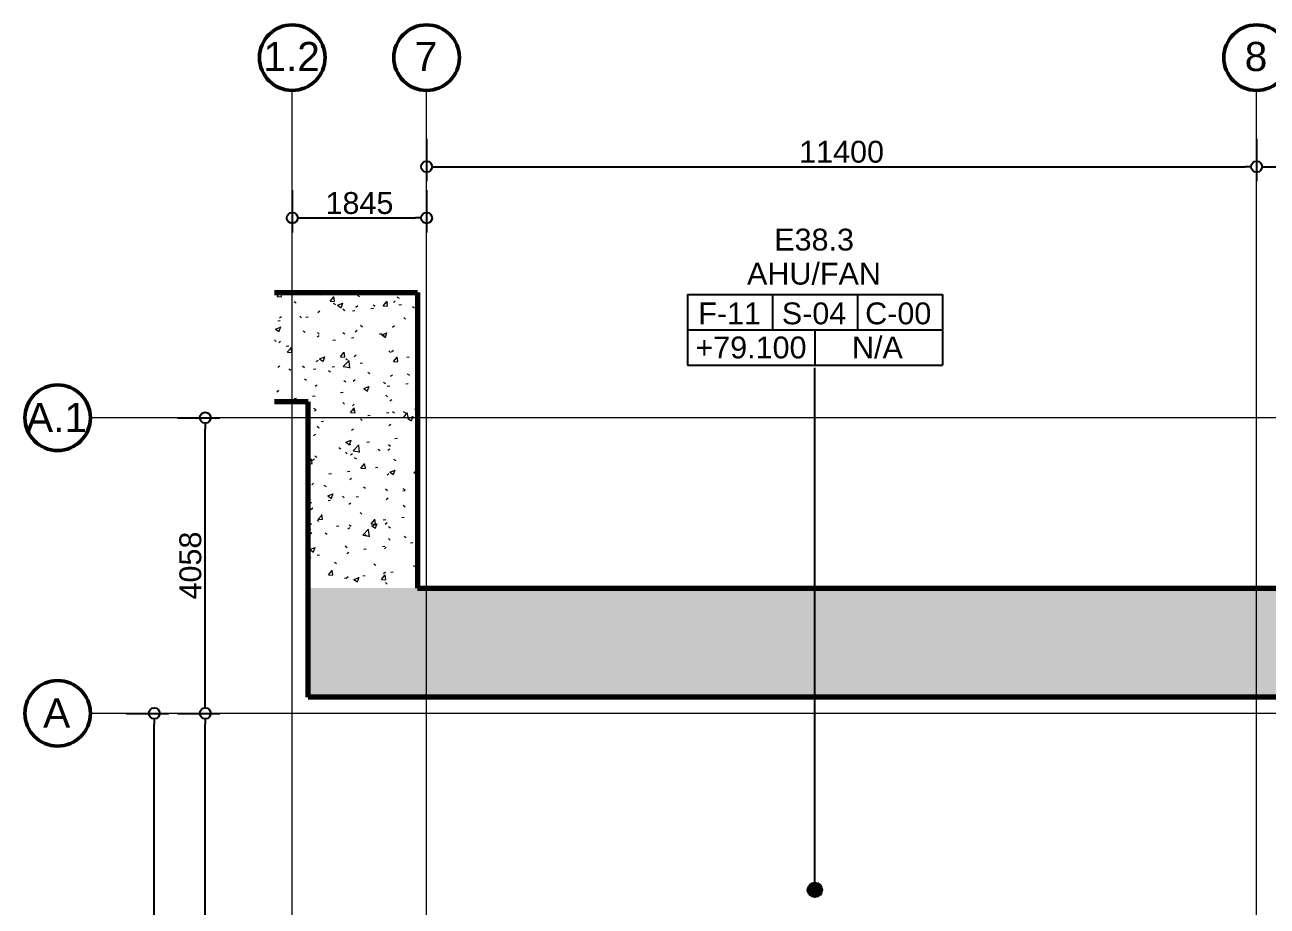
# Model space of a CAD drawing. Header units: millimetres. Extents: x -853228 to -774597, y -17231 to 22435.
# Drawn here: x -852800 to -835737, y 9547 to 21646 of the extents above; entities that cross this region are included whole.
import ezdxf

# ---------------------------------------------------------------- set-up
doc = ezdxf.new("R2010")
doc.units = ezdxf.units.MM
doc.linetypes.add('DPA_Grid _ Level 100', pattern=[10, 5.5, -1.6, 1.3, -1.6])
for name, color, linetype, lineweight in [('A-ANNO-DIMS', 1, 'Continuous', 9), ('A-ROOM-IDEN', 3, 'Continuous', 25), ('A-ROOM-LINE', 3, 'Continuous', 25), ('A-WALL', 5, 'Continuous', 35), ('A-WALL-PATT', 1, 'Continuous', 35), ('S-GRID', 251, 'Continuous', 9), ('S-GRID-IDEN', 3, 'Continuous', 50), ('WALL-E', 2, 'Continuous', 35)]:
    doc.layers.add(name, color=color, linetype=linetype, lineweight=lineweight)
doc.styles.add('Arial', font='arial.ttf', dxfattribs={"height": 400})
doc.styles.add('Arial_2', font='arial.ttf', dxfattribs={"height": 300})
doc.dimstyles.new('DPA-DIM-3_0_C-C', dxfattribs={"dimscale": 304.8, "dimtxt": 306.07782, "dimasz": 0.492126, "dimexe": 0.656168, "dimexo": 0.0625, "dimgap": 0.164042, "dimtad": 1, "dimdec": 0, "dimzin": 0, "dimdsep": 46, "dimtxsty": 'Arial_2', "dimblk1": 'DOTBLANK', "dimblk2": 'DOTBLANK', "dimsah": 1, "dimcen": 0.09, "dimdle": 0.656168, "dimadec": 8, "dimazin": 0, "dimtfac": 1, "dimtdec": 4, "dimtix": 1, "dimtmove": 0, "dimatfit": 3, "dimfxl": 1.312336, "dimfxlon": 1, "dimtvp": 1, "dimtolj": 1, "dimtzin": 0, "dimarcsym": 2})
pattern_1 = [(50, (0, 0), (728.7365, -63.75582), [76.2, -838.2]), (355, (0, 0), (-140.9716, 764.2276), [60.96, -670.56]), (100.451, (60.7, -5.3), (587.77, 700.46675), [64.76, -712.36]), (46.184, (0, 203.2), (1084.3162, -168.171), [114.3, -1257.3]), (96.636, (90.4, 189.2), (949.6099, 989.7098), [97.14, -1068.54]), (351.184, (0, 203.2), (949.6206, 989.7012), [91.44, -1005.84]), (21, (101.6, 152.4), (606.45787, -409.06057), [76.2, -838.2]), (326, (101.6, 152.4), (247.20834, 736.7529), [60.96, -670.56]), (71.451, (152.14, 118.3), (853.66825, 327.6855), [64.76, -712.36]), (37.5, (0, 0), (12.35469, 338.22012), [33.528, -628.904, 33.528, -647.192, -673.1]), (37.5, (0, 0), (12.35469, 338.22012), [-1343.152, 33.528, -639.572]), (7.5, (0, 0), (267.27887, 400.72213), [33.528, -354.584, 33.528, -613.664, -256.54]), (7.5, (0, 0), (267.27887, 400.72213), [-1035.304, 33.528, -223.012]), (327.5, (-226.57, 0), (542.36333, -22.915345), [33.528, -220.472, 33.528, -758.952, -1051.56]), (327.5, (-226.57, 0), (542.36333, -22.915345), [-1046.48, 33.528, -1018.032]), (317.5, (-328.17, 0), (592.51696, 101.7071), [33.528, -296.672, 33.528, -492.76, -746.76]), (317.5, (-328.17, 0), (592.51696, 101.7071), [-856.488, 33.528, -713.232])]

# ---------------------------------------------------------------- blocks, each defined once
blk = doc.blocks.new('DPA_Room Tag Box - Standard-4486259-4261-01 ENLARGED UPPER PLATFORM LEVEL - REFLECTED CEILING PLAN - SHEET 2')
at = {"layer": 'A-ROOM-LINE'}
for p, q in [((-17.5, -2.94), (-17.5, -12.6)), ((-17.5, -2.94), (17.5, -2.94)), ((-5.83, -2.94), (-5.83, -7.77)), ((5.83, -2.94), (5.83, -7.77)), ((17.5, -2.94), (17.5, -12.6)), ((-17.5, -7.77), (17.5, -7.77)), ((0, -7.77), (0, -12.6)), ((-17.5, -12.6), (17.5, -12.6))]:
    blk.add_line(p, q, dxfattribs=at)
blk = doc.blocks.new('Grid - 100 Scale-2291345-4261-01 ENLARGED UPPER PLATFORM LEVEL - REFLECTED CEILING PLAN - SHEET 2')
at = {"layer": 'S-GRID-IDEN'}
blk.add_circle((0, 0), 4.5, dxfattribs=at)
blk = doc.blocks.new('_DotBlank')
at = {"color": 0, "linetype": 'ByBlock', "lineweight": -2}
blk.add_line((-0.5, 0), (-1, 0), dxfattribs=at)
blk.add_circle((0, 0), 0.5, dxfattribs=at)
blk = doc.blocks.new('*D311')
at = {"layer": 'A-ANNO-DIMS', "color": 0, "lineweight": -2, "transparency": 16777216}
for p, q in [((-45600, 16501), (-45600, 15920)), ((-34200, 16501), (-34200, 15920)), ((-45450, 16120), (-34350, 16120))]:
    blk.add_line(p, q, dxfattribs=at)
at = {"layer": 'Defpoints', "color": 0, "transparency": 16777216}
for p in [(-45600, 16520), (-34200, 16520), (-34200, 16120)]:
    blk.add_point(p, dxfattribs=at)
at = {"layer": 'A-ANNO-DIMS', "color": 0, "lineweight": -2, "transparency": 16777216, "xscale": 150, "yscale": 150, "zscale": 150, "rotation": 180}
blk.add_blockref('_DotBlank', (-45600, 16120), dxfattribs=at)
at = {"layer": 'A-ANNO-DIMS', "color": 0, "lineweight": -2, "transparency": 16777216, "xscale": 150, "yscale": 150, "zscale": 150}
blk.add_blockref('_DotBlank', (-34200, 16120), dxfattribs=at)
at = {"layer": 'A-ANNO-DIMS', "color": 0, "transparency": 16777216, "insert": (-39900, 16323), "char_height": 300, "width": 1384.41, "attachment_point": 5, "style": 'Arial_2'}
blk.add_mtext('\\A1;11400', dxfattribs=at)
blk = doc.blocks.new('*D312')
at = {"layer": 'A-ANNO-DIMS', "color": 0, "lineweight": -2, "transparency": 16777216}
for p, q in [((-34200, 16501), (-34200, 15920)), ((-22800, 16501), (-22800, 15920)), ((-34050, 16120), (-22950, 16120))]:
    blk.add_line(p, q, dxfattribs=at)
at = {"layer": 'Defpoints', "color": 0, "transparency": 16777216}
for p in [(-34200, 16520), (-22800, 16520), (-22800, 16120)]:
    blk.add_point(p, dxfattribs=at)
at = {"layer": 'A-ANNO-DIMS', "color": 0, "lineweight": -2, "transparency": 16777216, "xscale": 150, "yscale": 150, "zscale": 150, "rotation": 180}
blk.add_blockref('_DotBlank', (-34200, 16120), dxfattribs=at)
at = {"layer": 'A-ANNO-DIMS', "color": 0, "lineweight": -2, "transparency": 16777216, "xscale": 150, "yscale": 150, "zscale": 150}
blk.add_blockref('_DotBlank', (-22800, 16120), dxfattribs=at)
at = {"layer": 'A-ANNO-DIMS', "color": 0, "transparency": 16777216, "insert": (-28500, 16323), "char_height": 300, "width": 1384.41, "attachment_point": 5, "style": 'Arial_2'}
blk.add_mtext('\\A1;11400', dxfattribs=at)
blk = doc.blocks.new('*D317')
at = {"layer": 'A-ANNO-DIMS', "color": 0, "lineweight": -2, "transparency": 16777216}
for p, q in [((-49721, 8615), (-49140, 8615)), ((-49340, -7750), (-49340, 8465)), ((-49721, -7900), (-49140, -7900))]:
    blk.add_line(p, q, dxfattribs=at)
at = {"layer": 'Defpoints', "color": 0, "transparency": 16777216}
for p in [(-49740, 8615), (-49340, 8615), (-49740, -7900)]:
    blk.add_point(p, dxfattribs=at)
at = {"layer": 'A-ANNO-DIMS', "color": 0, "lineweight": -2, "transparency": 16777216, "xscale": 150, "yscale": 150, "zscale": 150}
for p, rotation in [((-49340, 8615), 90), ((-49340, -7900), 270)]:
    blk.add_blockref('_DotBlank', p, dxfattribs=dict(at, rotation=rotation))
at = {"layer": 'A-ANNO-DIMS', "color": 0, "transparency": 16777216, "insert": (-49543, 357), "char_height": 300, "width": 1384.41, "attachment_point": 5, "rotation": 90, "style": 'Arial_2'}
blk.add_mtext('\\A1;16515', dxfattribs=at)
blk = doc.blocks.new('*D320')
at = {"layer": 'A-ANNO-DIMS', "color": 0, "lineweight": -2, "transparency": 16777216}
for p, q in [((-49021, 8615), (-48440, 8615)), ((-48640, 150), (-48640, 8465)), ((-49021, 0), (-48440, 0))]:
    blk.add_line(p, q, dxfattribs=at)
at = {"layer": 'Defpoints', "color": 0, "transparency": 16777216}
for p in [(-49040, 8615), (-48640, 8615), (-49040, 0)]:
    blk.add_point(p, dxfattribs=at)
at = {"layer": 'A-ANNO-DIMS', "color": 0, "lineweight": -2, "transparency": 16777216, "xscale": 150, "yscale": 150, "zscale": 150}
for p, rotation in [((-48640, 8615), 90), ((-48640, 0), 270)]:
    blk.add_blockref('_DotBlank', p, dxfattribs=dict(at, rotation=rotation))
at = {"layer": 'A-ANNO-DIMS', "color": 0, "transparency": 16777216, "insert": (-48843, 4307), "char_height": 300, "width": 1107.53, "attachment_point": 5, "rotation": 90, "style": 'Arial_2'}
blk.add_mtext('\\A1;8615', dxfattribs=at)
blk = doc.blocks.new('*D326')
at = {"layer": 'A-ANNO-DIMS', "color": 0, "lineweight": -2, "transparency": 16777216}
for p, q in [((-49021, 12673), (-48440, 12673)), ((-48640, 8765), (-48640, 12523)), ((-49021, 8615), (-48440, 8615))]:
    blk.add_line(p, q, dxfattribs=at)
at = {"layer": 'Defpoints', "color": 0, "transparency": 16777216}
for p in [(-49040, 12673), (-48640, 12673), (-49040, 8615)]:
    blk.add_point(p, dxfattribs=at)
at = {"layer": 'A-ANNO-DIMS', "color": 0, "lineweight": -2, "transparency": 16777216, "xscale": 150, "yscale": 150, "zscale": 150}
for p, rotation in [((-48640, 12673), 90), ((-48640, 8615), 270)]:
    blk.add_blockref('_DotBlank', p, dxfattribs=dict(at, rotation=rotation))
at = {"layer": 'A-ANNO-DIMS', "color": 0, "transparency": 16777216, "insert": (-48843, 10644), "char_height": 300, "width": 1107.53, "attachment_point": 5, "rotation": 90, "style": 'Arial_2'}
blk.add_mtext('\\A1;4058', dxfattribs=at)
blk = doc.blocks.new('*D327')
at = {"layer": 'A-ANNO-DIMS', "color": 0, "lineweight": -2, "transparency": 16777216}
for p, q in [((-47445, 15797), (-47445, 15216)), ((-45600, 15797), (-45600, 15216)), ((-47295, 15416), (-45750, 15416))]:
    blk.add_line(p, q, dxfattribs=at)
at = {"layer": 'Defpoints', "color": 0, "transparency": 16777216}
for p in [(-47445, 15816), (-45600, 15816), (-45600, 15416)]:
    blk.add_point(p, dxfattribs=at)
at = {"layer": 'A-ANNO-DIMS', "color": 0, "lineweight": -2, "transparency": 16777216, "xscale": 150, "yscale": 150, "zscale": 150, "rotation": 180}
blk.add_blockref('_DotBlank', (-47445, 15416), dxfattribs=at)
at = {"layer": 'A-ANNO-DIMS', "color": 0, "lineweight": -2, "transparency": 16777216, "xscale": 150, "yscale": 150, "zscale": 150}
blk.add_blockref('_DotBlank', (-45600, 15416), dxfattribs=at)
at = {"layer": 'A-ANNO-DIMS', "color": 0, "transparency": 16777216, "insert": (-46522, 15619), "char_height": 300, "width": 1107.53, "attachment_point": 5, "style": 'Arial_2'}
blk.add_mtext('\\A1;1845', dxfattribs=at)
blk = doc.blocks.new('C-1-PP19-AR-4261-01-B_20250910-022855_EXDIM')
at = {"layer": 'S-GRID', "linetype": 'DPA_Grid _ Level 100'}
for p, q in [((-47445, -19375), (-47445, 17167.1)), ((-45600, -19375), (-45600, 17167.1)), ((-34200, -19375), (-34200, 17167.1)), ((22800, 12673), (-50217.4, 12673)), ((22800, 8615), (-50217.4, 8615))]:
    blk.add_line(p, q, dxfattribs=at)
at = {"layer": 'S-GRID-IDEN', "xscale": 99.99999999999993, "yscale": 99.99999999999993, "zscale": 99.99999999999993}
for p in [(-47445, 17617.1), (-45600, 17617.1), (-34200, 17617.1)]:
    blk.add_blockref('Grid - 100 Scale-2291345-4261-01 ENLARGED UPPER PLATFORM LEVEL - REFLECTED CEILING PLAN - SHEET 2', p, dxfattribs=at)
at = {"layer": 'S-GRID-IDEN', "xscale": 99.99999999999993, "yscale": 99.99999999999993, "zscale": 99.99999999999993, "rotation": 89.9999999999998}
for p in [(-50667.4, 12673), (-50667.4, 8615)]:
    blk.add_blockref('Grid - 100 Scale-2291345-4261-01 ENLARGED UPPER PLATFORM LEVEL - REFLECTED CEILING PLAN - SHEET 2', p, dxfattribs=at)
at = {"layer": 'S-GRID-IDEN', "lineweight": 9, "char_height": 400, "attachment_point": 1, "style": 'Arial'}
for s, insert, width in [('1.2', (-47842.8, 17833), 945.991), ('7', (-45763.3, 17833), 376.793), ('8', (-34363.3, 17833), 376.793), ('A.1', (-51101.7, 12876.9), 1026.16), ('A', (-50867.2, 8818.9), 456.962)]:
    blk.add_mtext(s, dxfattribs=dict(at, insert=insert, width=width))
at = {"layer": 'A-ANNO-DIMS'}
for base, p1, p2, override, picture, middle in [((-34200, 16120), (-45600, 16520), (-34200, 16520), {"dimpost": '<>', "dimfxl": 11400}, '*D311', (-39900, 16323.2)), ((-22800, 16120), (-34200, 16520), (-22800, 16520), {"dimpost": '<>', "dimfxl": 11400}, '*D312', (-28500, 16323.2)), ((-45600, 15415.9), (-47445, 15815.9), (-45600, 15815.9), {"dimpost": '<>', "dimfxl": 1844.999993}, '*D327', (-46522.5, 15619.1))]:
    dim = blk.add_linear_dim(base=base, p1=p1, p2=p2, dimstyle='DPA-DIM-3_0_C-C', override=override, dxfattribs=at)
    dim.commit()
    dim.dimension.update_dxf_attribs({"geometry": picture, "text_midpoint": middle})
for base, p1, p2, override, picture, middle in [((-48639.6, 12673), (-49039.6, 8615), (-49039.6, 12673), {"dimpost": '<>', "dimfxl": 4057.997178}, '*D326', (-48842.8, 10644)), ((-49339.6, 8615), (-49739.6, -7900), (-49739.6, 8615), {"dimpost": '<>', "dimfxl": 16515.002991}, '*D317', (-49542.8, 357.5)), ((-48639.6, 8615), (-49039.6, 0), (-49039.6, 8615), {"dimpost": '<>', "dimfxl": 8614.999996}, '*D320', (-48842.8, 4307.5))]:
    dim = blk.add_linear_dim(base=base, p1=p1, p2=p2, angle=90, dimstyle='DPA-DIM-3_0_C-C', override=override, dxfattribs=at)
    dim.commit()
    dim.dimension.update_dxf_attribs({"geometry": picture, "text_midpoint": middle})

msp = doc.modelspace()

# ---------------------------------------------------------------- hatches: boundary and pattern name
at = {"layer": 'A-ROOM-IDEN'}
h = msp.add_hatch(color=256, dxfattribs=at)
edge = h.paths.add_edge_path()
edge.add_arc((-841948, 9770), 100, 0, 360)
at = {"layer": 'A-WALL-PATT', "lineweight": 9}
h = msp.add_hatch(dxfattribs=at)
h.set_pattern_fill('FP_1', color=256, style=0, pattern_type=2)
h.set_pattern_definition(pattern_1)
h.paths.add_polyline_path([(-849372, 16472), (-848907, 16472), (-848907, 17972), (-849372, 17972)])
h = msp.add_hatch(dxfattribs=at)
h.set_pattern_fill('FP_1', color=256, style=0, pattern_type=2)
h.set_pattern_definition(pattern_1)
h.paths.add_polyline_path([(-847407, 13914), (-847407, 17972), (-848907, 17972), (-848907, 13914)])
h = msp.add_hatch(dxfattribs=at)
h.set_pattern_fill('FP_1', color=256, style=0, pattern_type=2)
h.set_pattern_definition(pattern_1)
h.paths.add_polyline_path([(-778775, 12414), (-778775, 13914), (-848907, 13914), (-848907, 12414), (-783187, 12414)])

# ---------------------------------------------------------------- linework, layer by layer
at = {"layer": 'A-ROOM-IDEN'}
msp.add_line((-841948, 9770), (-841948, 16936), dxfattribs=at)
msp.add_circle((-841948, 9770), 100, dxfattribs=at)
at = {"layer": 'A-WALL', "color": 7, "lineweight": 70}
for p, q in [((-849372, 17972), (-848907, 17972)), ((-848907, 17972), (-847407, 17972)), ((-847407, 17972), (-847407, 13914)), ((-848907, 16472), (-849372, 16472)), ((-848907, 13914), (-848907, 16472)), ((-848907, 12414), (-848907, 13914)), ((-847407, 13914), (-778775, 13914)), ((-778775, 12414), (-848907, 12414))]:
    msp.add_line(p, q, dxfattribs=at)
at = {"layer": 'WALL-E'}
for p, q in [((-849372, 17972), (-847407, 17972)), ((-847407, 17972), (-849372, 17972)), ((-847407, 16472), (-847407, 17972)), ((-849372, 16472), (-848907, 16472)), ((-848907, 16472), (-849372, 16472)), ((-848907, 16472), (-848907, 12414)), ((-848907, 12414), (-848907, 16472)), ((-847407, 16472), (-847407, 13914)), ((-847407, 13914), (-847407, 16472)), ((-847407, 13914), (-778775, 13914)), ((-778775, 13914), (-847407, 13914)), ((-848907, 12414), (-847407, 12414)), ((-847407, 12414), (-778775, 12414)), ((-778775, 12414), (-847407, 12414))]:
    msp.add_line(p, q, dxfattribs=at)

# ---------------------------------------------------------------- block references
msp.add_blockref('C-1-PP19-AR-4261-01-B_20250910-022855_EXDIM', (-801682, 3579))
at = {"layer": 'A-ROOM-IDEN', "xscale": 99.99999999999993, "yscale": 99.99999999999993, "zscale": 99.99999999999993}
msp.add_blockref('DPA_Room Tag Box - Standard-4486259-4261-01 ENLARGED UPPER PLATFORM LEVEL - REFLECTED CEILING PLAN - SHEET 2', (-841948, 18236), dxfattribs=at)

# ---------------------------------------------------------------- texts
at = {"layer": 'A-ROOM-IDEN', "lineweight": 9, "char_height": 300, "attachment_point": 1, "style": 'Arial_2'}
for s, insert, width in [('E38.3', (-842507, 18848), 1354.85), ('AHU/FAN', (-842881, 18380), 2252.74), ('F-11', (-843551, 17835), 1058.23), ('S-04', (-842403, 17835), 1090.29), ('C-00', (-841258, 17835), 1114.35), ('+79.100', (-843590, 17367), 1883.97), ('N/A', (-841439, 17367), 857.81)]:
    msp.add_mtext(s, dxfattribs=dict(at, insert=insert, width=width))

doc.saveas('drawing.dxf')
